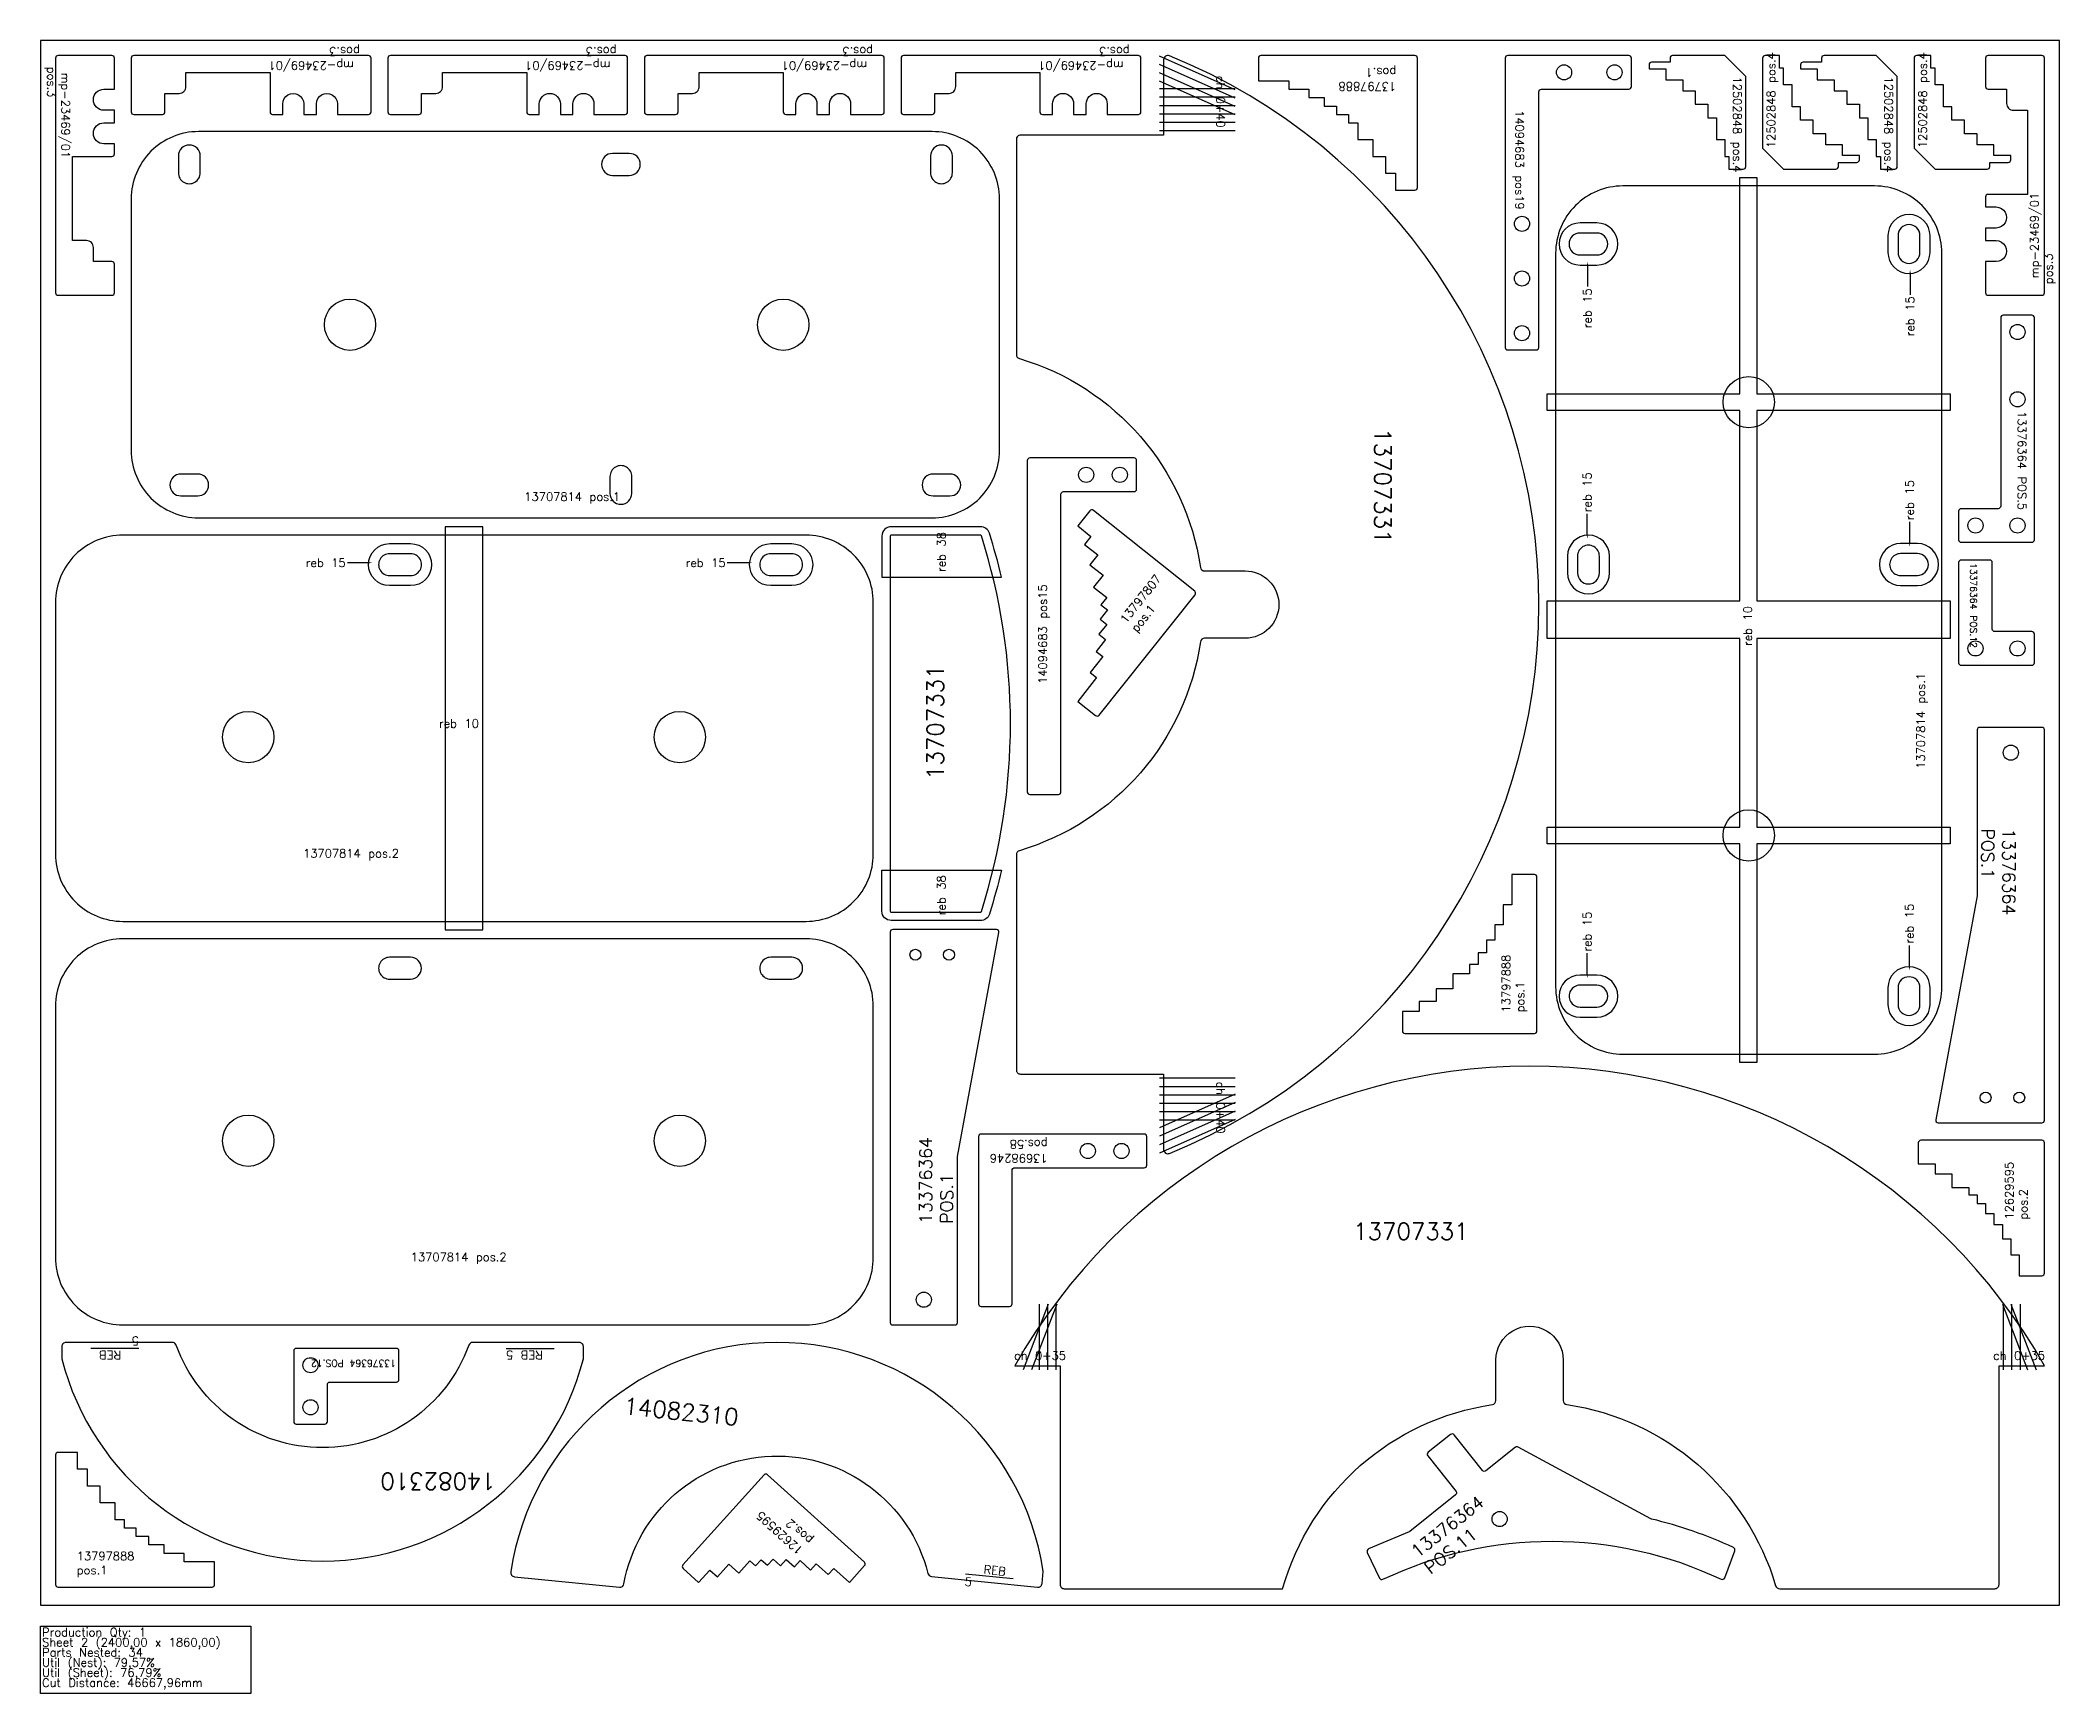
# Model space of a CAD drawing. Header units: millimetres. Extents: x 2520 to 4920, y -105 to 1860.
import ezdxf
from ezdxf import colors
from ezdxf.entities.mleader import LeaderData, LeaderLine
from ezdxf.math import Vec2, Vec3

# ---------------------------------------------------------------- set-up
doc = ezdxf.new("R2010")
doc.units = ezdxf.units.MM
for name, color, linetype in [('12502848', 7, 'Continuous'), ('12629595', 7, 'Continuous'), ('13376364v01', 7, 'Continuous'), ('13698246V02', 7, 'Continuous'), ('13707331', 7, 'Continuous'), ('13707814', 7, 'Continuous'), ('13797807', 7, 'Continuous'), ('13797888', 7, 'Continuous'), ('14082310', 7, 'Continuous'), ('14094683V0', 7, 'Continuous'), ('Chanfro', 7, 'Continuous'), ('MP-23469-01', 7, 'Continuous'), ('Rebaixo', 7, 'Continuous'), ('sheet', 24, 'Continuous'), ('Stats', 7, 'Continuous'), ('Texto', 7, 'Continuous')]:
    doc.layers.add(name, color=color, linetype=linetype)
doc.styles.get("Standard").update_dxf_attribs({"font": 'txt.shx'})

msp = doc.modelspace()

# ---------------------------------------------------------------- linework, layer by layer
at = {"layer": '12502848', "color": 7}
for points in [[(4457, 1834), (4435, 1834, 0.414214), (4432, 1831), (4432, 1826), (4452, 1826), (4452, 1813), (4472, 1813), (4472, 1800), (4487, 1800), (4487, 1784), (4502, 1784), (4502, 1768), (4512, 1768), (4512, 1742), (4522, 1742), (4522, 1722), (4527, 1722), (4527, 1707), (4544, 1707, 0.414214), (4547, 1710), (4547, 1817), (4522, 1842), (4460, 1842, 0.414214), (4457, 1839)], [(4657, 1715), (4679, 1715, 0.414214), (4682, 1718), (4682, 1723), (4662, 1723), (4662, 1736), (4642, 1736), (4642, 1749), (4627, 1749), (4627, 1765), (4612, 1765), (4612, 1781), (4602, 1781), (4602, 1807), (4592, 1807), (4592, 1827), (4587, 1827), (4587, 1842), (4570, 1842, 0.414214), (4567, 1839), (4567, 1732), (4592, 1707), (4654, 1707, 0.414214), (4657, 1710)], [(4637, 1834), (4615, 1834, 0.414214), (4612, 1831), (4612, 1826), (4632, 1826), (4632, 1813), (4652, 1813), (4652, 1800), (4667, 1800), (4667, 1784), (4682, 1784), (4682, 1768), (4692, 1768), (4692, 1742), (4702, 1742), (4702, 1722), (4707, 1722), (4707, 1707), (4724, 1707, 0.414214), (4727, 1710), (4727, 1817), (4702, 1842), (4640, 1842, 0.414214), (4637, 1839)], [(4837, 1715), (4859, 1715, 0.414214), (4862, 1718), (4862, 1723), (4842, 1723), (4842, 1736), (4822, 1736), (4822, 1749), (4807, 1749), (4807, 1765), (4792, 1765), (4792, 1781), (4782, 1781), (4782, 1807), (4772, 1807), (4772, 1827), (4767, 1827), (4767, 1842), (4750, 1842, 0.414214), (4747, 1839), (4747, 1732), (4772, 1707), (4834, 1707, 0.414214), (4837, 1710)]]:
    msp.add_lwpolyline(points, format="xyb", close=True, dxfattribs=at)
at = {"layer": '12629595', "color": 2}
for points in [[(4899, 391.7, 0.414214), (4902, 394.7), (4902, 549.7, 0.414214), (4899, 552.7), (4755, 552.7, 0.414214), (4752, 549.7), (4752, 524.7), (4772, 524.7), (4772, 512.7), (4792, 512.7), (4792, 496.7), (4812, 496.7), (4812, 487.7), (4822, 487.7), (4822, 477.7), (4832, 477.7), (4832, 465.7), (4842, 465.7), (4842, 452.7), (4852, 452.7), (4852, 435.7), (4862, 435.7), (4862, 416.7), (4872, 416.7), (4872, 391.7)], [(3499.6, 47.1, 0.414214), (3499.4, 51.3), (3384.3, 155.2, 0.414214), (3380.1, 155), (3283.6, 48, 0.414214), (3283.8, 43.8), (3302.4, 27.1), (3315.8, 41.9), (3324.7, 33.9), (3338.1, 48.7), (3350, 38), (3363.4, 52.8), (3370.1, 46.8), (3376.8, 54.2), (3384.2, 47.5), (3390.9, 55), (3399.8, 46.9), (3406.5, 54.4), (3416.2, 45.6), (3422.9, 53.1), (3435.5, 41.7), (3442.2, 49.1), (3456.3, 36.4), (3463, 43.8), (3481.5, 27.1)]]:
    msp.add_lwpolyline(points, format="xyb", close=True, dxfattribs=at)
at = {"layer": '13376364v01', "color": 2}
for points in [[(4800, 1300.4), (4800, 1266.4, 0.414214), (4803, 1263.4), (4887, 1263.4, 0.414214), (4890, 1266.4), (4890, 1530.4, 0.414214), (4887, 1533.4), (4853, 1533.4, 0.414214), (4850, 1530.4), (4850, 1306.4, -0.414214), (4847, 1303.4), (4803, 1303.4, 0.414214)], [(4837, 1242.3), (4803, 1242.3, 0.414214), (4800, 1239.3), (4800, 1120.3, 0.414214), (4803, 1117.3), (4887, 1117.3, 0.414214), (4890, 1120.3), (4890, 1154.3, 0.414214), (4887, 1157.3), (4843, 1157.3, -0.414214), (4840, 1160.3), (4840, 1239.3, 0.414214)], [(4825, 1043.4, 0.414214), (4822, 1040.4), (4822, 843.7, -0.04581), (4821.9, 843.2), (4772.7, 577, 0.468921), (4775.6, 573.4), (4899, 573.4, 0.414214), (4902, 576.4), (4902, 1040.4, 0.414214), (4899, 1043.4)], [(3607, 333.2, 0.414214), (3610, 336.2), (3610, 532.9, -0.04581), (3610.1, 533.5), (3659.3, 799.6, 0.468921), (3656.4, 803.2), (3533, 803.2, 0.414214), (3530, 800.2), (3530, 336.2, 0.414214), (3533, 333.2)], [(2946.1, 268.3), (2946.1, 302.3, 0.414214), (2943.1, 305.3), (2824.1, 305.3, 0.414214), (2821.1, 302.3), (2821.1, 218.3, 0.414214), (2824.1, 215.3), (2858.1, 215.3, 0.414214), (2861.1, 218.3), (2861.1, 262.3, -0.414214), (2864.1, 265.3), (2943.1, 265.3, 0.414214)], [(4169, 177.6), (4202.6, 135.4, -0.414214), (4202.1, 131.2), (4147.7, 87.8, -0.067841), (4147, 87.4), (4098.6, 66.9, 0.427204), (4097.1, 62.9), (4111.7, 32.3, 0.413377), (4115.7, 30.9, -0.224886), (4517.8, 30.9, 0.440729), (4521.9, 32.6), (4533.8, 64.8, 0.389935), (4532.3, 68.6, 0.050716), (4434.8, 102.5, -0.065866), (4434.1, 102.8), (4276.6, 188.1, 0.30081), (4273.3, 187.8), (4238.1, 159.8, -0.414214), (4233.9, 160.3), (4200.3, 202.5, 0.414214), (4196.1, 203), (4169.5, 181.9, 0.414214)]]:
    msp.add_lwpolyline(points, format="xyb", close=True, dxfattribs=at)
for centre, radius in [((4870, 1513.4), 9), ((4870, 1433.4), 9), ((4820, 1283.4), 9), ((4870, 1283.4), 9), ((4820, 1137.3), 9), ((4870, 1137.3), 9), ((4862, 1013.4), 9), ((3560, 773.2), 6.5), ((3600, 773.2), 6.5), ((4832, 603.4), 6.5), ((4872, 603.4), 6.5), ((3570, 363.2), 9), ((2841.1, 285.3), 9), ((2841.1, 235.3), 9), ((4254.4, 102.5), 9)]:
    msp.add_circle(centre, radius, dxfattribs=at)
at = {"layer": '13698246V02', "color": 2}
msp.add_lwpolyline([(3635, 557), (3635, 358.3, 0.414214), (3638, 355.3), (3672, 355.3, 0.414214), (3675, 358.3), (3675, 517, -0.414214), (3678, 520), (3832, 520, 0.414214), (3835, 523), (3835, 557, 0.414214), (3832, 560), (3638, 560, 0.414214)], format="xyb", close=True, dxfattribs=at)
for centre in [(3765, 540), (3805, 540)]:
    msp.add_circle(centre, 9, dxfattribs=at)
at = {"layer": '13707331', "color": 2}
for points in [[(3861.9, 1841.6, 0.532279), (3855, 1837), (3855, 1747.4), (3685, 1747.4, 0.414214), (3680, 1742.4), (3680, 1486.6, 0.332213), (3683.6, 1481.8, -0.292241), (3898.8, 1233.6, 0.372162), (3903.7, 1229.4), (3952, 1229.4, -0.999997), (3952, 1149.4), (3903.7, 1149.4, 0.372162), (3898.8, 1145.1, -0.292241), (3683.6, 896.9, 0.332213), (3680, 892.1), (3680, 636.4, 0.414214), (3685, 631.4), (3855, 631.4), (3855, 541.7, 0.532279), (3861.9, 537.1, 0.673218)], [(3732, 284.7), (3732, 24.7, 0.414214), (3737, 19.7), (3996.5, 19.7, -0.29556), (4245.8, 238.5, 0.372162), (4250, 243.4), (4250, 291.7, -1.000004), (4330, 291.7), (4330, 243.4, 0.372162), (4334.3, 238.5, -0.292241), (4582.5, 23.3, 0.332213), (4587.3, 19.7), (4843, 19.7, 0.414214), (4848, 24.7), (4848, 284.7), (4902, 284.7, 0.581724), (3678.1, 284.7)]]:
    msp.add_lwpolyline(points, format="xyb", close=True, dxfattribs=at)
at = {"layer": '13707331', "color": 1}
msp.add_lwpolyline([(3531, 1271.9, 0.414213), (3530, 1270.9), (3530, 824.9, 0.414213), (3531, 823.9), (3637.6, 823.9, 0.327028), (3638.5, 824.6, 0.15448), (3638.5, 1271.2, 0.327028), (3637.6, 1271.9)], format="xyb", close=True, dxfattribs=at)
at = {"layer": '13707814', "color": 2}
for points in [[(2628, 1671.6), (2628, 1372.6, 0.414214), (2708, 1292.6), (3580, 1292.6, 0.414214), (3660, 1372.6), (3660, 1671.6, 0.414214), (3580, 1751.6), (2708, 1751.6, 0.414214)], [(2710, 1702.6), (2710, 1722.6, 0.999979), (2684, 1722.6), (2684, 1702.6, 1.000021)], [(3604, 1702.6), (3604, 1722.6, 0.999979), (3578, 1722.6), (3578, 1702.6, 1.000021)], [(3200, 1699.6), (3220, 1699.6, 0.999979), (3220, 1725.6), (3200, 1725.6, 0.999984)], [(2687, 1318.6), (2707, 1318.6, 0.999979), (2707, 1344.6), (2687, 1344.6, 0.999984)], [(3223, 1321.6), (3223, 1341.6, 1.000016), (3197, 1341.6), (3197, 1321.6, 0.999984)], [(3581, 1318.6), (3601, 1318.6, 0.999979), (3601, 1344.6), (3581, 1344.6, 0.999984)], [(2538, 712.2), (2538, 413.2, 0.414214), (2618, 333.2), (3430, 333.2, 0.414214), (3510, 413.2), (3510, 712.2, 0.414214), (3430, 792.2), (2618, 792.2, 0.414214)], [(2960, 744.2, 0.999991), (2960, 770.2), (2935, 770.2, 1.000018), (2935, 744.2)], [(3413, 744.2, 0.99999), (3413, 770.2), (3388, 770.2, 1.000019), (3388, 744.2)]]:
    msp.add_lwpolyline(points, format="xyb", close=True, dxfattribs=at)
at = {"layer": '13707814', "color": 3}
for points in [[(4401, 655), (4700, 655, 0.414214), (4780, 735), (4780, 1607, 0.414214), (4700, 1687), (4401, 1687, 0.414214), (4321, 1607), (4321, 735, 0.414214)], [(4754, 1608), (4754, 1628, 0.999992), (4728, 1628), (4728, 1608, 0.999975)], [(4370, 1631), (4350, 1631, 0.999976), (4350, 1605), (4370, 1605, 0.999992)], [(2538, 1191.9), (2538, 892.9, 0.414214), (2618, 812.9), (3430, 812.9, 0.414214), (3510, 892.9), (3510, 1191.9, 0.414214), (3430, 1271.9), (2618, 1271.9, 0.414214)], [(2960, 1223.9, 1.000025), (2960, 1249.9), (2935, 1249.9, 1.000008), (2935, 1223.9)], [(3413, 1223.9, 1.000025), (3413, 1249.9), (3388, 1249.9, 1.000008), (3388, 1223.9)], [(4373, 1227), (4373, 1247, 1.000017), (4347, 1247), (4347, 1227, 0.999983)], [(4751, 1250), (4731, 1250, 1.000029), (4731, 1224), (4751, 1224, 0.999972)], [(4754, 714), (4754, 734, 0.999992), (4728, 734), (4728, 714, 0.999975)], [(4370, 737), (4350, 737, 1.00001), (4350, 711), (4370, 711, 0.99999)]]:
    msp.add_lwpolyline(points, format="xyb", close=True, dxfattribs=at)
at = {"layer": '13707814', "color": 2}
for centre in [(2888, 1522.1), (3403, 1522.1), (2767, 552.2), (3280, 552.2)]:
    msp.add_circle(centre, 30.5, dxfattribs=at)
at = {"layer": '13707814', "color": 3}
for centre in [(4550.5, 1430), (2767, 1031.9), (3280, 1031.9), (4550.5, 915)]:
    msp.add_circle(centre, 30.5, dxfattribs=at)
at = {"layer": '13797807', "color": 2}
msp.add_lwpolyline([(3753, 1074.4), (3774.1, 1057.6, 0.414214), (3778.3, 1058), (3892.4, 1201.1, 0.414214), (3892, 1205.3), (3771.6, 1301.4, 0.414214), (3767.3, 1300.9), (3753, 1282.9), (3768.6, 1270.4), (3761.2, 1261), (3776.8, 1248.6), (3767.4, 1236.8), (3783.1, 1224.4), (3771.8, 1210.3), (3787.5, 1197.8), (3780.6, 1189.2), (3788.4, 1183), (3779.7, 1172.1), (3787.5, 1165.8), (3778.2, 1154.1), (3786, 1147.9), (3774.8, 1133.8), (3782.6, 1127.6), (3767.6, 1108.8), (3775.4, 1102.6)], format="xyb", close=True, dxfattribs=at)
at = {"layer": '13797888', "color": 2}
for points in [[(4060.7, 1772), (4074.7, 1772), (4074.7, 1762), (4085.7, 1762), (4085.7, 1742), (4103.7, 1742), (4103.7, 1722), (4118.7, 1722), (4118.7, 1702), (4130.7, 1702), (4130.7, 1682), (4153.7, 1682, 0.414214), (4156.7, 1685), (4156.7, 1839, 0.414214), (4153.7, 1842), (3970.7, 1842, 0.414214), (3967.7, 1839), (3967.7, 1812), (4003.7, 1812), (4003.7, 1802), (4027.7, 1802), (4027.7, 1792), (4045.7, 1792), (4045.7, 1782), (4060.7, 1782)], [(4228.8, 775.6), (4228.8, 761.6), (4218.8, 761.6), (4218.8, 750.6), (4198.8, 750.6), (4198.8, 732.6), (4178.8, 732.6), (4178.8, 717.6), (4158.8, 717.6), (4158.8, 705.6), (4138.8, 705.6), (4138.8, 682.6, 0.414214), (4141.8, 679.6), (4295.8, 679.6, 0.414214), (4298.8, 682.6), (4298.8, 865.6, 0.414214), (4295.8, 868.6), (4268.8, 868.6), (4268.8, 832.6), (4258.8, 832.6), (4258.8, 808.6), (4248.8, 808.6), (4248.8, 790.6), (4238.8, 790.6), (4238.8, 775.6)], [(2634, 91.7), (2620, 91.7), (2620, 101.7), (2609, 101.7), (2609, 121.7), (2591, 121.7), (2591, 141.7), (2576, 141.7), (2576, 161.7), (2564, 161.7), (2564, 181.7), (2541, 181.7, 0.414214), (2538, 178.7), (2538, 24.7, 0.414214), (2541, 21.7), (2724, 21.7, 0.414214), (2727, 24.7), (2727, 51.7), (2691, 51.7), (2691, 61.7), (2667, 61.7), (2667, 71.7), (2649, 71.7), (2649, 81.7), (2634, 81.7)]]:
    msp.add_lwpolyline(points, format="xyb", close=True, dxfattribs=at)
at = {"layer": '14082310', "color": 2}
for points in [[(3165.4, 293.1), (3165.4, 307.4, 0.414214), (3160.4, 312.4), (3033.9, 312.4, 0.315274), (3029.2, 309.1, -0.70014), (2681.5, 309.1, 0.315274), (2676.8, 312.4), (2550.4, 312.4, 0.414214), (2545.4, 307.4), (2545.4, 293.1, 0.776218)], [(3083.6, 34), (3208.2, 21.4, 0.391251), (3213.6, 25.5, -0.805939), (3574.9, 37.9, 0.315274), (3579.3, 34.2), (3705.1, 21.4, 0.414214), (3710.6, 25.9), (3712, 40.2, 0.860964), (3079.1, 39.8, 0.428236)]]:
    msp.add_lwpolyline(points, format="xyb", close=True, dxfattribs=at)
at = {"layer": '14094683V0', "color": 2}
for points in [[(4408, 1842), (4264, 1842, 0.414214), (4261, 1839), (4261, 1495, 0.414214), (4264, 1492), (4298, 1492, 0.414214), (4301, 1495), (4301, 1799, -0.414214), (4304, 1802), (4408, 1802, 0.414214), (4411, 1805), (4411, 1839, 0.414214)], [(3820, 1363.7), (3696, 1363.7, 0.414214), (3693, 1360.7), (3693, 966.7, 0.414214), (3696, 963.7), (3730, 963.7, 0.414214), (3733, 966.7), (3733, 1320.7, -0.414214), (3736, 1323.7), (3820, 1323.7, 0.414214), (3823, 1326.7), (3823, 1360.7, 0.414214)]]:
    msp.add_lwpolyline(points, format="xyb", close=True, dxfattribs=at)
for centre in [(4331, 1822), (4391, 1822), (4281, 1642), (4281, 1577), (4281, 1512), (3763, 1343.7), (3803, 1343.7)]:
    msp.add_circle(centre, 9, dxfattribs=at)
at = {"layer": 'Chanfro', "color": 2}
for p, q in [((3940, 1801.4), (3850, 1841.4)), ((3940, 1791.4), (3850, 1831.4)), ((3940, 1781.4), (3850, 1821.4)), ((3940, 1771.4), (3850, 1811.4)), ((3940, 1802.4), (3850, 1802.4)), ((3940, 1792.4), (3850, 1792.4)), ((3940, 1782.4), (3850, 1782.4)), ((3940, 1772.4), (3850, 1772.4)), ((3940, 1762.4), (3850, 1762.4)), ((3940, 1752.4), (3850, 1752.4)), ((3940, 626.4), (3850, 626.4)), ((3940, 616.4), (3850, 616.4)), ((3940, 607.4), (3850, 567.4)), ((3940, 606.4), (3850, 606.4)), ((3940, 597.4), (3850, 557.4)), ((3940, 596.4), (3850, 596.4)), ((3940, 587.4), (3850, 547.4)), ((3940, 586.4), (3850, 586.4)), ((3940, 577.4), (3850, 537.4)), ((3940, 576.4), (3850, 576.4)), ((3718, 357.7), (3688, 279.7)), ((3728, 357.7), (3698, 279.7)), ((3707, 357.7), (3707, 279.7)), ((3717, 357.7), (3717, 279.7)), ((3727, 357.7), (3727, 279.7)), ((4852, 357.7), (4882, 279.7)), ((4853, 357.7), (4853, 279.7)), ((4862, 357.7), (4892, 279.7)), ((4863, 357.7), (4863, 279.7)), ((4873, 357.7), (4873, 279.7))]:
    msp.add_line(p, q, dxfattribs=at)
at = {"layer": 'MP-23469-01', "color": 7}
for points in [[(2558, 1622), (2558, 1722), (2605, 1722, 0.414214), (2608, 1725), (2608, 1737), (2595.5, 1737, -0.999982), (2595.5, 1762), (2608, 1762), (2608, 1777), (2595.5, 1777, -0.999979), (2595.5, 1802), (2608, 1802), (2608, 1839, 0.414214), (2605, 1842), (2541, 1842, 0.414214), (2538, 1839), (2538, 1560, 0.414214), (2541, 1557), (2605, 1557, 0.414214), (2608, 1560), (2608, 1594, 0.414214), (2605, 1597), (2583, 1597), (2583, 1614, 0.414214), (2575, 1622)], [(2693, 1822), (2793, 1822), (2793, 1775, 0.414214), (2796, 1772), (2808, 1772), (2808, 1784.5, -1.000014), (2833, 1784.5), (2833, 1772), (2848, 1772), (2848, 1784.5, -1.00001), (2873, 1784.5), (2873, 1772), (2910, 1772, 0.414214), (2913, 1775), (2913, 1839, 0.414214), (2910, 1842), (2631, 1842, 0.414214), (2628, 1839), (2628, 1775, 0.414214), (2631, 1772), (2665, 1772, 0.414214), (2668, 1775), (2668, 1797), (2685, 1797, 0.414214), (2693, 1805)], [(2998, 1822), (3098, 1822), (3098, 1775, 0.414214), (3101, 1772), (3113, 1772), (3113, 1784.5, -0.999982), (3138, 1784.5), (3138, 1772), (3153, 1772), (3153, 1784.5, -0.999979), (3178, 1784.5), (3178, 1772), (3215, 1772, 0.414214), (3218, 1775), (3218, 1839, 0.414214), (3215, 1842), (2936, 1842, 0.414214), (2933, 1839), (2933, 1775, 0.414214), (2936, 1772), (2970, 1772, 0.414214), (2973, 1775), (2973, 1797), (2990, 1797, 0.414214), (2998, 1805)], [(3303, 1822), (3403, 1822), (3403, 1775, 0.414214), (3406, 1772), (3418, 1772), (3418, 1784.5, -0.999977), (3443, 1784.5), (3443, 1772), (3458, 1772), (3458, 1784.5, -0.999977), (3483, 1784.5), (3483, 1772), (3520, 1772, 0.414214), (3523, 1775), (3523, 1839, 0.414214), (3520, 1842), (3241, 1842, 0.414214), (3238, 1839), (3238, 1775, 0.414214), (3241, 1772), (3275, 1772, 0.414214), (3278, 1775), (3278, 1797), (3295, 1797, 0.414214), (3303, 1805)], [(3608, 1822), (3708, 1822), (3708, 1775, 0.414214), (3711, 1772), (3723, 1772), (3723, 1784.5, -0.999971), (3748, 1784.5), (3748, 1772), (3763, 1772), (3763, 1784.5, -0.999969), (3788, 1784.5), (3788, 1772), (3825, 1772, 0.414214), (3828, 1775), (3828, 1839, 0.414214), (3825, 1842), (3546, 1842, 0.414214), (3543, 1839), (3543, 1775, 0.414214), (3546, 1772), (3580, 1772, 0.414214), (3583, 1775), (3583, 1797), (3600, 1797, 0.414214), (3608, 1805)], [(4882, 1777), (4882, 1677), (4835, 1677, 0.414214), (4832, 1674), (4832, 1662), (4844.5, 1662, -1.000003), (4844.5, 1637), (4832, 1637), (4832, 1622), (4844.5, 1622, -1.000003), (4844.5, 1597), (4832, 1597), (4832, 1560, 0.414214), (4835, 1557), (4899, 1557, 0.414214), (4902, 1560), (4902, 1839, 0.414214), (4899, 1842), (4835, 1842, 0.414214), (4832, 1839), (4832, 1805, 0.414214), (4835, 1802), (4857, 1802), (4857, 1785, 0.414214), (4865, 1777)]]:
    msp.add_lwpolyline(points, format="xyb", close=True, dxfattribs=at)
at = {"layer": 'Rebaixo', "color": 2}
for p, q in [((2637.2, 305.1), (2580, 305.1)), ((3073.5, 305.1), (3130.7, 305.1)), ((3619.4, 37.5), (3676.3, 31.7))]:
    msp.add_line(p, q, dxfattribs=at)
at = {"layer": 'Rebaixo', "color": 3}
for points in [[(4311, 1420), (4311, 1440), (4540, 1440), (4540, 1697), (4560, 1697), (4560, 1440), (4790, 1440), (4790, 1420), (4560, 1420), (4560, 1194), (4790, 1194), (4790, 1149), (4560, 1149), (4560, 925), (4790, 925), (4790, 905), (4560, 905), (4560, 645), (4540, 645), (4540, 905), (4311, 905), (4311, 925), (4540, 925), (4540, 1149), (4311, 1149), (4311, 1194), (4540, 1194), (4540, 1420)], [(3001, 1281.9), (3001, 802.9), (3046, 802.9), (3046, 1281.9)]]:
    msp.add_lwpolyline(points, close=True, dxfattribs=at)
for points in [[(4350, 1593), (4370, 1593, 1), (4370, 1643), (4350, 1643, 1)], [(4716, 1628), (4716, 1608, 1), (4766, 1608), (4766, 1628, 1)], [(2935, 1261.9), (2960, 1261.9, -1), (2960, 1211.9), (2935, 1211.9, -1)], [(3388, 1261.9), (3413, 1261.9, -1), (3413, 1211.9), (3388, 1211.9, -1)], [(4335, 1247), (4335, 1227, 1), (4385, 1227), (4385, 1247, 1)], [(4731, 1212), (4751, 1212, 1), (4751, 1262), (4731, 1262, 1)], [(4350, 699), (4370, 699, 1), (4370, 749), (4350, 749, 1)], [(4716, 734), (4716, 714, 1), (4766, 714), (4766, 734, 1)]]:
    msp.add_lwpolyline(points, format="xyb", close=True, dxfattribs=at)
at = {"layer": 'Rebaixo', "color": 1}
for points in [[(3662.5, 1221.9, 0.018115), (3647.9, 1274.2, 0.326635), (3637.4, 1281.9), (3531.2, 1281.9, 0.414214), (3520.2, 1270.9), (3520.2, 1221.9)], [(3662.5, 873.9, -0.018115), (3647.9, 821.6, -0.326635), (3637.4, 813.9), (3531.2, 813.9, -0.414214), (3520.2, 824.9), (3520.2, 873.9)]]:
    msp.add_lwpolyline(points, format="xyb", close=True, dxfattribs=at)
at = {"layer": 'sheet', "color": 7}
msp.add_lwpolyline([(2520, 0), (4920, 0), (4920, 1860), (2520, 1860)], close=True, dxfattribs=at)
at = {"layer": 'Stats', "color": 151}
msp.add_lwpolyline([(2520, -25), (2770, -25), (2770, -105), (2520, -105), (2520, -25)], close=True, dxfattribs=at)

# ---------------------------------------------------------------- texts
at = {"layer": 'Chanfro', "color": 2, "char_height": 10, "width": 67.447, "rotation": 270}
for insert, attachment_point in [((3927.7, 1756.3), 3), ((3927.7, 622.4), 1)]:
    msp.add_mtext('ch 0+40', dxfattribs=dict(at, insert=insert, attachment_point=attachment_point))
at = {"layer": 'Chanfro', "color": 2, "char_height": 10, "width": 67.447}
for insert, attachment_point in [((3739, 301.8), 3), ((4841, 301.8), 1)]:
    msp.add_mtext('ch 0+35', dxfattribs=dict(at, insert=insert, attachment_point=attachment_point))
at = {"layer": 'Rebaixo', "color": 1, "char_height": 10, "width": 62.857, "rotation": 90}
for insert, attachment_point in [((3585.9, 1228.1), 1), ((3585.9, 867.7), 3)]:
    msp.add_mtext('reb 38', dxfattribs=dict(at, insert=insert, attachment_point=attachment_point))
at = {"layer": 'Rebaixo', "color": 1, "char_height": 10, "rotation": 90}
for insert, attachment_point in [((3585.9, 1228.1), 1), ((3585.9, 867.7), 3)]:
    msp.add_mtext_dynamic_manual_height_columns('reb 38', width=62.857, gutter_width=12.5, heights=[0], dxfattribs=dict(at, insert=insert, attachment_point=attachment_point))
at = {"layer": 'Rebaixo', "color": 3, "insert": (4544.3, 1187.6), "char_height": 10, "width": 125.246, "attachment_point": 3, "rotation": 90}
msp.add_mtext('reb 10', dxfattribs=at)
at = {"layer": 'Rebaixo', "color": 3, "insert": (4544.3, 1187.6), "char_height": 10, "attachment_point": 3, "rotation": 90}
msp.add_mtext_dynamic_manual_height_columns('reb 10', width=125.246, gutter_width=12.5, heights=[0], dxfattribs=at)
at = {"layer": 'Rebaixo', "color": 3, "insert": (3041.2, 1053.1), "char_height": 10, "width": 125.246, "attachment_point": 3}
msp.add_mtext('reb 10', dxfattribs=at)
at = {"layer": 'Rebaixo', "color": 3, "insert": (3041.2, 1053.1), "char_height": 10, "attachment_point": 3}
msp.add_mtext_dynamic_manual_height_columns('reb 10', width=125.246, gutter_width=12.5, heights=[0], dxfattribs=at)
at = {"layer": 'Rebaixo', "color": 2, "char_height": 10, "width": 57.203}
for s, insert, attachment_point, rotation in [('{\\W2.381369; }REB 5', (2637.2, 292.6), 1, 180), ('REB 5', (3073.5, 292.6), 3, 180), ('{\\W2.381369; }REB 5', (3620.7, 49.9), 1, 354.2257)]:
    msp.add_mtext(s, dxfattribs=dict(at, insert=insert, attachment_point=attachment_point, rotation=rotation))
at = {"layer": 'Stats', "color": 60}
for s, p in [('Sheet 2 (2400,00 x 1860,00)', (2522, -49)), ('Production Qty: 1', (2522, -37)), ('Parts Nested: 34', (2522, -61)), ('Util (Nest): 79,57%', (2522, -73)), ('Cut Distance: 46667,96mm', (2522, -97)), ('Util (Sheet): 76,79%', (2522, -85))]:
    msp.add_text(s, height=10, dxfattribs=at).set_placement(p)
at = {"layer": 'Texto', "color": 7, "char_height": 10, "attachment_point": 1}
for s, insert, width, rotation in [('{\\W0.78846; }mp-23469/01 pos.3', (2899.7, 1825.1), 124.947, 180), ('{\\W0.78846; }mp-23469/01 pos.3', (3204.7, 1825.1), 124.947, 180), ('{\\W0.78846; }mp-23469/01 pos.3', (3509.7, 1825.1), 124.947, 180), ('{\\W0.78846; }mp-23469/01 pos.3', (3814.7, 1825.1), 124.947, 180), ('{\\W0.78846; }mp-23469/01 pos.3', (2554.9, 1828.7), 124.947, 270), ('12502848 pos.4', (4572.1, 1732), 110, 90), ('12502848 pos.4', (4752.1, 1732), 110, 90), ('12502848 pos.4', (4541.9, 1817), 110, 270), ('12502848 pos.4', (4721.9, 1817), 110, 270), ('{\\W0.78846; }mp-23469/01 pos.3', (4885.1, 1570.3), 124.947, 90)]:
    msp.add_mtext(s, dxfattribs=dict(at, insert=insert, width=width, rotation=rotation))
at = {"layer": 'Texto', "color": 2, "attachment_point": 1}
for s, insert, char_height, width, rotation in [('13797888 pos.1', (4131.5, 1800.2), 10, 79.466, 180), ('14094683 pos19', (4283.1, 1777.1), 10, 197.228, 270), ('13376364 POS.5', (4880.3, 1419.1), 10, 165.283, 270), ('13707331', (4125.5, 1399), 20, 377.461, 270), ('13797807 pos.1', (3802.4, 1172.5), 10, 44.896, 51.426), ('13376364 POS.12', (4821.7, 1238.7), 8, 165.283, 270), ('14094683 pos15', (3706.3, 1095.1), 10, 197.228, 90), ('13376364 POS.1', (4867.3, 923.1), 15, 165.283, 270), ('13797888 pos.1', (4257, 704.7), 10, 79.466, 90), ('13376364 POS.1', (3564.7, 453.5), 15, 165.283, 90), ('13698246\\Ppos.58', (3717.1, 526.2), 10, 746.09, 180), ('12629595 pos.2', (4855.1, 458.4), 10, 73.532, 90), ('13376364 POS.12', (2942.5, 283.6), 8, 165.283, 180), ('{\\W1.789706; }14082310', (3214.4, 247.1), 20, 147.717, 354.2257), ('{\\W1.789706; }14082310', (3061.3, 137.3), 20, 147.717, 180), ('13376364 POS.11', (4147.5, 67.4), 15, 171.219, 38.5075), ('12629595 pos.2', (3420.7, 59.2), 10, 73.532, 137.9414)]:
    msp.add_mtext(s, dxfattribs=dict(at, insert=insert, char_height=char_height, width=width, rotation=rotation))
for s, insert, char_height, width in [('\\pt10;13707814 pos.1', (3095.2, 1322.7), 10, 518.375), ('13707331', (4080.4, 454.4), 20, 377.461), ('\\pt10;13707814 pos.2', (2960.2, 419), 10, 518.375), ('13797888 pos.1', (2563.2, 63.5), 10, 79.466)]:
    msp.add_mtext(s, dxfattribs=dict(at, insert=insert, char_height=char_height, width=width))
at = {"layer": 'Texto', "color": 1, "insert": (3573.7, 981), "char_height": 20, "width": 377.461, "attachment_point": 1, "rotation": 90}
msp.add_mtext('13707331', dxfattribs=at)
at = {"layer": 'Texto', "color": 3, "insert": (4750, 994.2), "char_height": 10, "width": 518.375, "attachment_point": 1, "rotation": 90}
msp.add_mtext('\\pt10;13707814 pos.1', dxfattribs=at)
at = {"layer": 'Texto', "color": 3, "insert": (2832.2, 898.7), "char_height": 10, "width": 518.375, "attachment_point": 1}
msp.add_mtext('\\pt10;13707814 pos.2', dxfattribs=at)

# ---------------------------------------------------------------- leaders
at = {"layer": 'Rebaixo', "color": 3}
ml = msp.add_multileader_mtext('Standard', dxfattribs=at)
ml.set_content('reb 15', color=3)
ml.set_leader_properties()
ml.build(insert=Vec2(0, 0))
ctx = ml.context
ctx.base_point, ctx.char_height, ctx.plane_origin, ctx.plane_x_axis, ctx.plane_y_axis = Vec3(4358.8, 1509.9), 10, Vec3(4358.8, 1597), Vec3(0, 1), Vec3(-1, 0)
ctx.text_align_type = 2
notes = []
notes.append((ctx, [(0, (1, 1, 0), (4358.8, 1575.3), (0, -1), 8, [(0, [(4358.8, 1597)], 0, [])])]))
ctx.mtext.insert, ctx.mtext.text_direction, ctx.mtext.rotation, ctx.mtext.alignment, ctx.mtext.flow_direction = Vec3(4353.7, 1565.3), Vec3(0, 1), 1.570796, 3, 5
ml = msp.add_multileader_mtext('Standard', dxfattribs=at)
ml.set_content('reb 15', color=3)
ml.set_leader_properties()
ml.build(insert=Vec2(0, 0))
ctx = ml.context
ctx.base_point, ctx.char_height, ctx.plane_origin, ctx.plane_x_axis, ctx.plane_y_axis = Vec3(4742.3, 1500.4), 10, Vec3(4742.3, 1587.5), Vec3(0, 1), Vec3(-1, 0)
ctx.text_align_type = 2
notes.append((ctx, [(0, (1, 1, 0), (4742.3, 1565.7), (0, -1), 8, [(0, [(4742.3, 1587.5)], 0, [])])]))
ctx.mtext.insert, ctx.mtext.text_direction, ctx.mtext.rotation, ctx.mtext.alignment, ctx.mtext.flow_direction = Vec3(4737.2, 1555.7), Vec3(0, 1), 1.570796, 3, 5
ml = msp.add_multileader_mtext('Standard', dxfattribs=at)
ml.set_content('reb 15', color=3)
ml.set_leader_properties()
ml.build(insert=Vec2(0, 0))
ctx = ml.context
ctx.base_point, ctx.char_height, ctx.plane_origin, ctx.plane_x_axis, ctx.plane_y_axis = Vec3(4358.6, 1297.2), 10, Vec3(4358.6, 1267.5), Vec3(0, 1), Vec3(-1, 0)
notes.append((ctx, [(0, (1, 1, 0), (4358.6, 1289.2), (0, 1), 8, [(0, [(4358.6, 1267.5)], 0, [])])]))
ctx.mtext.insert, ctx.mtext.text_direction, ctx.mtext.rotation, ctx.mtext.flow_direction = Vec3(4353.5, 1299.2), Vec3(0, 1), 1.570796, 5
ml = msp.add_multileader_mtext('Standard', dxfattribs=at)
ml.set_content('reb 15', color=3)
ml.set_leader_properties()
ml.build(insert=Vec2(0, 0))
ctx = ml.context
ctx.base_point, ctx.char_height, ctx.plane_origin, ctx.plane_x_axis, ctx.plane_y_axis = Vec3(4741.8, 1287.8), 10, Vec3(4741.8, 1258.1), Vec3(0, 1), Vec3(-1, 0)
notes.append((ctx, [(0, (1, 1, 0), (4741.8, 1279.8), (0, 1), 8, [(0, [(4741.8, 1258.1)], 0, [])])]))
ctx.mtext.insert, ctx.mtext.text_direction, ctx.mtext.rotation, ctx.mtext.flow_direction = Vec3(4736.7, 1289.8), Vec3(0, 1), 1.570796, 5
ml = msp.add_multileader_mtext('Standard', dxfattribs=at)
ml.set_content('reb 15', color=3)
ml.set_leader_properties()
ml.build(insert=Vec2(0, 0))
ctx = ml.context
ctx.base_point, ctx.char_height, ctx.plane_origin = Vec3(2827.5, 1239.1), 10, Vec3(2914.6, 1239.1)
ctx.text_align_type = 2
notes.append((ctx, [(0, (1, 1, 0), (2892.9, 1239.1), (-1, 0), 8, [(0, [(2914.6, 1239.1)], 0, [])])]))
ctx.mtext.insert, ctx.mtext.alignment, ctx.mtext.flow_direction = Vec3(2882.9, 1244.1), 3, 5
ml = msp.add_multileader_mtext('Standard', dxfattribs=at)
ml.set_content('reb 15', color=3)
ml.set_leader_properties()
ml.build(insert=Vec2(0, 0))
ctx = ml.context
ctx.base_point, ctx.char_height, ctx.plane_origin = Vec3(3279.1, 1239.1), 10, Vec3(3366.2, 1239.1)
ctx.text_align_type = 2
notes.append((ctx, [(0, (1, 1, 0), (3344.4, 1239.1), (-1, 0), 8, [(0, [(3366.2, 1239.1)], 0, [])])]))
ctx.mtext.insert, ctx.mtext.alignment, ctx.mtext.flow_direction = Vec3(3334.4, 1244.1), 3, 5
ml = msp.add_multileader_mtext('Standard', dxfattribs=at)
ml.set_content('reb 15', color=3)
ml.set_leader_properties()
ml.build(insert=Vec2(0, 0))
ctx = ml.context
ctx.base_point, ctx.char_height, ctx.plane_origin, ctx.plane_x_axis, ctx.plane_y_axis = Vec3(4358.6, 774.9), 10, Vec3(4358.6, 745.2), Vec3(0, 1), Vec3(-1, 0)
notes.append((ctx, [(0, (1, 1, 0), (4358.6, 766.9), (0, 1), 8, [(0, [(4358.6, 745.2)], 0, [])])]))
ctx.mtext.insert, ctx.mtext.text_direction, ctx.mtext.rotation, ctx.mtext.flow_direction = Vec3(4353.5, 776.9), Vec3(0, 1), 1.570796, 5
ml = msp.add_multileader_mtext('Standard', dxfattribs=at)
ml.set_content('reb 15', color=3)
ml.set_leader_properties()
ml.build(insert=Vec2(0, 0))
ctx = ml.context
ctx.base_point, ctx.char_height, ctx.plane_origin, ctx.plane_x_axis, ctx.plane_y_axis = Vec3(4741.5, 784.3), 10, Vec3(4741.5, 754.5), Vec3(0, 1), Vec3(-1, 0)
notes.append((ctx, [(0, (1, 1, 0), (4741.5, 776.3), (0, 1), 8, [(0, [(4741.5, 754.5)], 0, [])])]))
ctx.mtext.insert, ctx.mtext.text_direction, ctx.mtext.rotation, ctx.mtext.flow_direction = Vec3(4736.4, 786.3), Vec3(0, 1), 1.570796, 5
for ctx, leaders in notes:
    for number, flags, end, landing, length, lines in leaders:
        leader = LeaderData()
        leader.index, (leader.has_last_leader_line, leader.has_dogleg_vector, leader.attachment_direction) = number, flags
        leader.last_leader_point, leader.dogleg_vector, leader.dogleg_length = Vec3(end), Vec3(landing), length
        for number, points, colour, breaks in lines:
            line = LeaderLine()
            line.index, line.vertices, line.color, line.breaks = number, Vec3.list(points), colors.encode_raw_color(colour), breaks
            leader.lines.append(line)
        ctx.leaders.append(leader)

doc.saveas('drawing.dxf')
